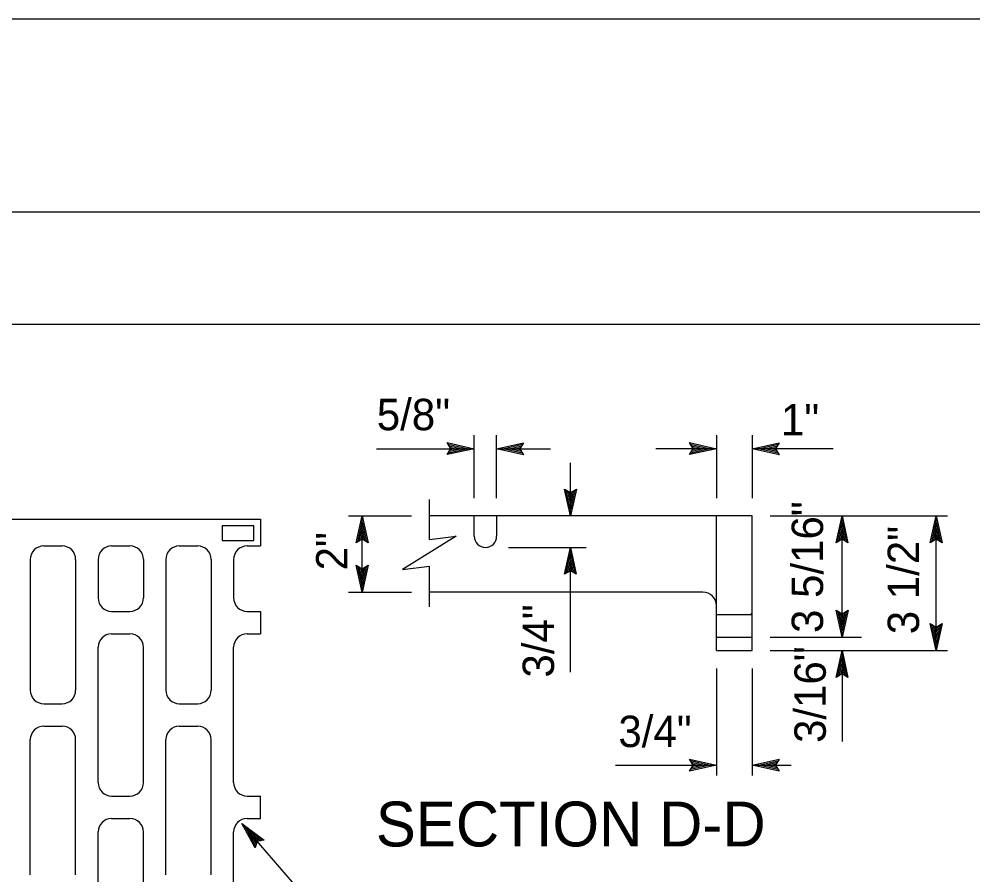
# Model space of a CAD drawing. Extents: x -894 to 866, y -472 to 714.
# Drawn here: x -179.3 to 33.4, y 522.8 to 713.6 of the extents above; entities that cross this region are included whole.
import ezdxf

# ---------------------------------------------------------------- set-up
doc = ezdxf.new("R2010")
doc.units = 0
for name, color, linetype in [('border_PLOTTING-ELEMENTS', 7, 'Continuous'), ('border_rw_22x34_Cut_Lines', 7, 'Continuous'), ('border_SHEET', 7, 'Continuous'), ('df_DETAIL-anno', 7, 'Continuous'), ('str_Misc-Steel-A', 7, 'Continuous')]:
    doc.layers.add(name, color=color, linetype=linetype)

msp = doc.modelspace()

# ---------------------------------------------------------------- linework, layer by layer
at = {"layer": 'border_PLOTTING-ELEMENTS'}
for points in [[(-894.04, -472.44), (865.96, -472.44), (865.96, 713.56), (-894.04, 713.56)], [(-864.04, 670.56), (835.96, 670.56), (835.96, -429.44), (-864.04, -429.44)]]:
    msp.add_lwpolyline(points, close=True, dxfattribs=at)
at = {"layer": 'border_rw_22x34_Cut_Lines'}
msp.add_lwpolyline([(-864.04, 670.56), (835.96, 670.56), (835.96, -429.44), (-864.04, -429.44)], close=True, dxfattribs=at)
at = {"layer": 'border_SHEET'}
msp.add_line((-814.04, 645.56), (810.96, 645.56), dxfattribs=at)
at = {"layer": 'df_DETAIL-anno'}
for p, q in [((-83, 617.8), (-83.8, 619.14)), ((-83.8, 619.14), (-83.8, 619.14)), ((-83.8, 619.14), (-77.8, 617.8)), ((-77.8, 606.8), (-77.8, 620.8)), ((-72.8, 606.8), (-72.8, 620.8)), ((-72.8, 617.8), (-66.8, 619.13)), ((-66.8, 619.13), (-67.6, 617.8)), ((-66.8, 619.13), (-66.8, 619.13)), ((-29, 617.8), (-29.8, 619.14)), ((-29.8, 619.14), (-29.8, 619.14)), ((-29.8, 619.14), (-23.8, 617.8)), ((-23.8, 620.8), (-23.8, 606.8)), ((-15.8, 620.8), (-15.8, 606.8)), ((-15.8, 617.8), (-9.8, 619.13)), ((-9.8, 619.13), (-10.6, 617.8)), ((-9.8, 619.13), (-9.8, 619.13)), ((-99.59, 617.8), (-77.8, 617.8)), ((-77.8, 617.8), (-83.8, 616.47)), ((-83.8, 616.47), (-83, 617.8)), ((-83.58, 618.78), (-79.18, 617.8)), ((-79.19, 617.8), (-83.57, 616.83)), ((-80.56, 617.8), (-83.39, 617.17)), ((-83.35, 618.42), (-80.56, 617.8)), ((-83.17, 618.08), (-81.95, 617.8)), ((-81.95, 617.8), (-83.15, 617.53)), ((-77.8, 617.8), (-77.8, 617.8)), ((-72.8, 617.8), (-60.79, 617.8)), ((-66.8, 616.46), (-72.8, 617.8)), ((-72.8, 617.8), (-72.8, 617.8)), ((-67.02, 616.82), (-71.42, 617.8)), ((-71.41, 617.8), (-67.04, 618.77)), ((-70.04, 617.8), (-67.21, 618.42)), ((-67.25, 617.17), (-70.04, 617.8)), ((-68.66, 617.8), (-67.45, 618.06)), ((-67.43, 617.52), (-68.66, 617.8)), ((-67.6, 617.8), (-66.8, 616.46)), ((-23.8, 617.8), (-37.3, 617.8)), ((-23.8, 617.8), (-29.8, 616.47)), ((-29.8, 616.47), (-29, 617.8)), ((-29.58, 618.78), (-25.18, 617.8)), ((-25.19, 617.8), (-29.57, 616.83)), ((-26.56, 617.8), (-29.39, 617.17)), ((-29.35, 618.42), (-26.56, 617.8)), ((-29.17, 618.08), (-27.95, 617.8)), ((-27.95, 617.8), (-29.15, 617.53)), ((-23.8, 617.8), (-23.8, 617.8)), ((-9.8, 616.46), (-15.8, 617.8)), ((-15.8, 617.8), (-15.8, 617.8)), ((2.26, 617.8), (-15.8, 617.8)), ((-10.02, 616.82), (-14.42, 617.8)), ((-14.41, 617.8), (-10.04, 618.77)), ((-13.04, 617.8), (-10.21, 618.42)), ((-10.25, 617.17), (-13.04, 617.8)), ((-11.66, 617.8), (-10.45, 618.06)), ((-10.43, 617.52), (-11.66, 617.8)), ((-10.6, 617.8), (-9.8, 616.46)), ((-83.8, 616.47), (-83.8, 616.47)), ((-66.8, 616.46), (-66.8, 616.46)), ((-56.37, 602.8), (-56.37, 614.67)), ((-29.8, 616.47), (-29.8, 616.47)), ((-9.8, 616.46), (-9.8, 616.46)), ((-56.37, 602.8), (-57.7, 608.8)), ((-57.7, 608.8), (-57.7, 608.8)), ((-57.7, 608.8), (-56.37, 608)), ((-56.37, 604.19), (-57.34, 608.56)), ((-56.36, 605.56), (-56.99, 608.39)), ((-56.37, 608), (-55.03, 608.8)), ((-55.03, 608.8), (-56.37, 602.8)), ((-55.38, 608.58), (-56.37, 604.18)), ((-55.74, 608.35), (-56.36, 605.56)), ((-55.03, 608.8), (-55.03, 608.8)), ((-56.36, 606.94), (-56.63, 608.15)), ((-56.09, 608.17), (-56.36, 606.94)), ((-105.8, 602.8), (-91.8, 602.8)), ((-104.14, 596.8), (-102.8, 602.8)), ((-102.8, 585.8), (-102.8, 602.8)), ((-102.8, 602.8), (-102.8, 602.8)), ((-102.8, 602.8), (-101.47, 596.8)), ((-56.37, 602.8), (-56.37, 602.8)), ((-11.8, 602.8), (27.71, 602.8)), ((2.86, 596.8), (4.2, 602.8)), ((4.2, 575.8), (4.2, 602.8)), ((4.2, 602.8), (4.2, 602.8)), ((4.2, 602.8), (5.53, 596.8)), ((23.87, 596.8), (25.21, 602.8)), ((23.87, 596.8), (25.21, 602.8)), ((25.21, 572.8), (25.21, 602.8)), ((25.21, 602.8), (25.21, 602.8)), ((25.21, 602.8), (26.54, 596.8)), ((25.21, 602.8), (25.21, 602.8)), ((25.21, 602.8), (26.54, 596.8)), ((-103.78, 597.02), (-102.8, 601.42)), ((-103.43, 597.25), (-102.8, 600.04)), ((-102.8, 601.41), (-101.83, 597.03)), ((-102.8, 600.04), (-102.18, 597.21)), ((3.21, 597.02), (4.2, 601.42)), ((3.57, 597.25), (4.2, 600.04)), ((4.2, 601.41), (5.17, 597.03)), ((4.2, 600.04), (4.82, 597.21)), ((24.23, 597.02), (25.21, 601.42)), ((24.23, 597.02), (25.21, 601.42)), ((24.59, 597.25), (25.21, 600.04)), ((24.59, 597.25), (25.21, 600.04)), ((25.21, 600.04), (25.84, 597.21)), ((25.21, 600.04), (25.84, 597.21)), ((25.22, 601.41), (26.18, 597.03)), ((25.22, 601.41), (26.18, 597.03)), ((-102.8, 597.6), (-104.14, 596.8)), ((-103.08, 597.43), (-102.8, 598.65)), ((-102.8, 598.65), (-102.54, 597.45)), ((-101.47, 596.8), (-102.8, 597.6)), ((4.2, 597.6), (2.86, 596.8)), ((3.92, 597.43), (4.2, 598.65)), ((4.2, 598.65), (4.46, 597.45)), ((5.53, 596.8), (4.2, 597.6)), ((25.21, 597.6), (23.87, 596.8)), ((25.21, 597.6), (23.87, 596.8)), ((24.93, 597.43), (25.21, 598.65)), ((24.93, 597.43), (25.21, 598.65)), ((25.21, 598.65), (25.48, 597.45)), ((25.21, 598.65), (25.48, 597.45)), ((26.54, 596.8), (25.21, 597.6)), ((26.54, 596.8), (25.21, 597.6)), ((-104.14, 596.8), (-104.14, 596.8)), ((-101.47, 596.8), (-101.47, 596.8)), ((-70.17, 595.8), (-52.86, 595.8)), ((-57.71, 589.8), (-56.37, 595.8)), ((-56.37, 595.8), (-56.37, 595.8)), ((-56.37, 595.8), (-55.04, 589.8)), ((-56.37, 568.01), (-56.37, 595.8)), ((2.86, 596.8), (2.86, 596.8)), ((5.53, 596.8), (5.53, 596.8)), ((23.87, 596.8), (23.87, 596.8)), ((23.87, 596.8), (23.87, 596.8)), ((26.54, 596.8), (26.54, 596.8)), ((26.54, 596.8), (26.54, 596.8)), ((-57.35, 590.02), (-56.37, 594.42)), ((-56.36, 594.41), (-55.4, 590.03)), ((-102.8, 585.8), (-104.13, 591.8)), ((-104.13, 591.8), (-104.13, 591.8)), ((-104.13, 591.8), (-102.8, 591)), ((-102.8, 587.19), (-103.77, 591.56)), ((-102.8, 588.56), (-103.42, 591.39)), ((-102.8, 591), (-101.46, 591.8)), ((-101.46, 591.8), (-102.8, 585.8)), ((-101.82, 591.58), (-102.8, 587.18)), ((-102.18, 591.35), (-102.8, 588.56)), ((-101.46, 591.8), (-101.46, 591.8)), ((-56.99, 590.25), (-56.37, 593.04)), ((-56.64, 590.43), (-56.37, 591.65)), ((-56.37, 593.04), (-55.74, 590.21)), ((-56.37, 591.65), (-56.1, 590.45)), ((-102.8, 589.94), (-103.07, 591.15)), ((-102.52, 591.17), (-102.8, 589.94)), ((-56.37, 590.6), (-57.71, 589.8)), ((-57.71, 589.8), (-57.71, 589.8)), ((-55.04, 589.8), (-56.37, 590.6)), ((-55.04, 589.8), (-55.04, 589.8)), ((-105.8, 585.8), (-91.8, 585.8)), ((-102.8, 585.8), (-102.8, 585.8)), ((4.2, 575.8), (2.87, 581.8)), ((2.87, 581.8), (2.87, 581.8)), ((2.87, 581.8), (4.2, 581)), ((4.2, 577.19), (3.23, 581.56)), ((4.2, 578.56), (3.57, 581.39)), ((4.2, 579.94), (3.93, 581.15)), ((4.2, 581), (5.54, 581.8)), ((5.54, 581.8), (4.2, 575.8)), ((5.18, 581.58), (4.2, 577.18)), ((4.82, 581.35), (4.2, 578.56)), ((4.48, 581.17), (4.2, 579.94)), ((5.54, 581.8), (5.54, 581.8)), ((25.21, 572.8), (23.88, 578.8)), ((23.88, 578.8), (23.88, 578.8)), ((23.88, 578.8), (25.21, 578)), ((25.21, 572.8), (23.88, 578.8)), ((23.88, 578.8), (23.88, 578.8)), ((23.88, 578.8), (25.21, 578)), ((25.21, 574.19), (24.24, 578.56)), ((25.21, 574.19), (24.24, 578.56)), ((25.21, 578), (26.55, 578.8)), ((26.55, 578.8), (25.21, 572.8)), ((25.21, 578), (26.55, 578.8)), ((26.55, 578.8), (25.21, 572.8)), ((26.2, 578.58), (25.21, 574.18)), ((26.2, 578.58), (25.21, 574.18)), ((26.55, 578.8), (26.55, 578.8)), ((26.55, 578.8), (26.55, 578.8)), ((25.21, 575.56), (24.59, 578.39)), ((25.21, 575.56), (24.59, 578.39)), ((25.22, 576.94), (24.95, 578.15)), ((25.22, 576.94), (24.95, 578.15)), ((25.84, 578.35), (25.21, 575.56)), ((25.84, 578.35), (25.21, 575.56)), ((25.49, 578.17), (25.22, 576.94)), ((25.49, 578.17), (25.22, 576.94)), ((-11.8, 575.8), (8.52, 575.8)), ((4.2, 575.8), (4.2, 575.8)), ((-11.8, 572.8), (27.71, 572.8)), ((2.86, 566.8), (4.2, 572.8)), ((4.2, 572.8), (4.2, 552.53)), ((4.2, 572.8), (4.2, 572.8)), ((4.2, 572.8), (5.53, 566.8)), ((25.21, 572.8), (25.21, 572.8)), ((25.21, 572.8), (25.21, 572.8)), ((3.21, 567.02), (4.2, 571.42)), ((3.57, 567.25), (4.2, 570.04)), ((4.2, 571.41), (5.17, 567.03)), ((4.2, 570.04), (4.82, 567.21)), ((-23.8, 568.8), (-23.8, 544.96)), ((-15.8, 568.8), (-15.8, 544.96)), ((3.92, 567.43), (4.2, 568.65)), ((4.2, 568.65), (4.46, 567.45)), ((4.2, 567.6), (2.86, 566.8)), ((2.86, 566.8), (2.86, 566.8)), ((5.53, 566.8), (4.2, 567.6)), ((5.53, 566.8), (5.53, 566.8)), ((-46.28, 547.26), (-23.8, 547.26)), ((-29, 547.26), (-29.8, 548.6)), ((-29.8, 548.6), (-29.8, 548.6)), ((-29.8, 548.6), (-23.8, 547.26)), ((-23.8, 547.26), (-29.8, 545.93)), ((-29.8, 545.93), (-29, 547.26)), ((-29.58, 548.25), (-25.18, 547.26)), ((-25.19, 547.26), (-29.57, 546.29)), ((-26.56, 547.27), (-29.39, 546.64)), ((-29.35, 547.89), (-26.56, 547.27)), ((-29.17, 547.54), (-27.95, 547.27)), ((-27.95, 547.27), (-29.15, 547)), ((-23.8, 547.26), (-23.8, 547.26)), ((-15.8, 547.26), (-9.8, 548.59)), ((-9.8, 545.92), (-15.8, 547.26)), ((-15.8, 547.26), (-15.8, 547.26)), ((-15.8, 547.26), (-7.17, 547.26)), ((-10.02, 546.28), (-14.42, 547.26)), ((-14.41, 547.27), (-10.04, 548.24)), ((-13.04, 547.26), (-10.21, 547.89)), ((-10.25, 546.64), (-13.04, 547.26)), ((-11.66, 547.26), (-10.45, 547.53)), ((-10.43, 546.99), (-11.66, 547.26)), ((-9.8, 548.59), (-10.6, 547.26)), ((-10.6, 547.26), (-9.8, 545.92)), ((-9.8, 548.59), (-9.8, 548.59)), ((-29.8, 545.93), (-29.8, 545.93)), ((-9.8, 545.92), (-9.8, 545.92)), ((-108.56, 509.99), (-129.59, 534.21)), ((-126.67, 528.8), (-129.59, 534.21)), ((-129.59, 534.21), (-129.59, 534.21)), ((-129.59, 534.21), (-124.65, 530.55)), ((-126.54, 529.2), (-128.68, 533.17)), ((-128.67, 533.16), (-125.07, 530.49)), ((-126.42, 529.61), (-127.78, 532.12)), ((-127.78, 532.12), (-125.45, 530.4)), ((-126.27, 529.97), (-126.87, 531.08)), ((-126.87, 531.08), (-125.88, 530.34)), ((-126.18, 530.28), (-126.67, 528.8)), ((-124.65, 530.55), (-126.18, 530.28)), ((-124.65, 530.55), (-124.65, 530.55)), ((-126.67, 528.8), (-126.67, 528.8))]:
    msp.add_line(p, q, dxfattribs=at)
at = {"layer": 'str_Misc-Steel-A'}
for p, q in [((-87.8, 597.58), (-87.8, 606.48)), ((-277.44, 602.11), (-125.44, 602.11)), ((-125.44, 602.11), (-125.44, 596.11)), ((-15.8, 602.8), (-87.8, 602.8)), ((-77.8, 598.3), (-77.8, 602.8)), ((-72.8, 602.8), (-72.8, 598.3)), ((-23.8, 572.8), (-23.8, 602.8)), ((-15.8, 572.8), (-15.8, 602.8)), ((-173.77, 596.11), (-169.66, 596.11)), ((-158.66, 596.11), (-154.55, 596.11)), ((-143.55, 596.11), (-139.44, 596.11)), ((-128.44, 596.11), (-125.44, 596.11)), ((-176.77, 593.11), (-176.77, 563.95)), ((-166.66, 593.11), (-166.66, 563.95)), ((-161.66, 593.11), (-161.66, 584.53)), ((-151.55, 593.11), (-151.55, 584.53)), ((-146.55, 593.11), (-146.55, 563.95)), ((-136.44, 593.11), (-136.44, 563.95)), ((-131.44, 593.11), (-131.44, 584.53)), ((-87.8, 582.51), (-87.8, 591.58)), ((-26.8, 585.8), (-87.8, 585.8)), ((-158.66, 581.53), (-154.55, 581.53)), ((-128.44, 581.53), (-125.44, 581.53)), ((-125.44, 581.53), (-125.44, 576.53)), ((-23.8, 580.8), (-15.8, 580.8)), ((-158.66, 576.53), (-154.55, 576.53)), ((-128.44, 576.53), (-125.44, 576.53)), ((-23.8, 575.8), (-15.8, 575.8)), ((-161.66, 543.36), (-161.66, 573.53)), ((-151.55, 543.36), (-151.55, 573.53)), ((-131.44, 543.36), (-131.44, 573.53)), ((-23.8, 572.8), (-15.8, 572.8)), ((-173.77, 560.95), (-169.66, 560.95)), ((-143.55, 560.95), (-139.44, 560.95)), ((-173.77, 555.95), (-169.66, 555.95)), ((-143.55, 555.95), (-139.44, 555.95)), ((-176.77, 522.78), (-176.77, 552.95)), ((-166.66, 522.78), (-166.66, 552.95)), ((-146.55, 522.78), (-146.55, 552.95)), ((-136.44, 522.78), (-136.44, 552.95)), ((-158.66, 540.36), (-154.55, 540.36)), ((-128.44, 540.36), (-125.44, 540.36)), ((-125.44, 535.36), (-125.44, 540.36)), ((-158.66, 535.36), (-154.55, 535.36)), ((-128.44, 535.36), (-125.44, 535.36)), ((-161.66, 502.2), (-161.66, 532.36)), ((-151.55, 502.2), (-151.55, 532.36)), ((-131.44, 502.2), (-131.44, 532.36))]:
    msp.add_line(p, q, dxfattribs=at)
msp.add_lwpolyline([(-134, 597.3), (-126.9, 597.3), (-126.9, 600.62), (-134, 600.62)], close=True, dxfattribs=at)
for points in [[(-87.8, 597.58), (-81.8, 598.33), (-93.8, 590.83), (-87.8, 591.58)], [(-16.18, 580.8), (-15.8, 581.18)]]:
    msp.add_lwpolyline(points, dxfattribs=at)
for centre, radius, start, end in [((-75.3, 598.3), 2.5, 180, 0), ((-173.77, 593.11), 3, 90, 180), ((-169.66, 593.11), 3, 0, 90), ((-158.66, 593.11), 3, 90, 180), ((-154.55, 593.11), 3, 0, 90), ((-143.55, 593.11), 3, 90, 180), ((-139.44, 593.11), 3, 0, 90), ((-128.44, 593.11), 3, 90, 180), ((-26.8, 582.8), 3, 0, 90), ((-158.66, 584.53), 3, 180, 270), ((-154.55, 584.53), 3, 270, 0), ((-128.44, 584.53), 3, 180, 270), ((-158.66, 573.53), 3, 90, 180), ((-154.55, 573.53), 3, 0, 90), ((-128.44, 573.53), 3, 90, 180), ((-173.77, 563.95), 3, 180, 270), ((-169.66, 563.95), 3, 270, 0), ((-143.55, 563.95), 3, 180, 270), ((-139.44, 563.95), 3, 270, 0), ((-173.77, 552.95), 3, 90, 180), ((-169.66, 552.95), 3, 0, 90), ((-143.55, 552.95), 3, 90, 180), ((-139.44, 552.95), 3, 0, 90), ((-158.66, 543.36), 3, 180, 270), ((-158.66, 543.36), 3, 180, 270), ((-158.66, 543.36), 3, 180, 270), ((-154.55, 543.36), 3, 270, 0), ((-154.55, 543.36), 3, 270, 0), ((-154.55, 543.36), 3, 270, 0), ((-128.44, 543.36), 3, 180, 270), ((-128.44, 543.36), 3, 180, 270), ((-128.44, 543.36), 3, 180, 270), ((-158.66, 532.36), 3, 90, 180), ((-154.55, 532.36), 3, 0, 90), ((-128.44, 532.36), 3, 90, 180)]:
    msp.add_arc(centre, radius, start, end, dxfattribs=at)

# ---------------------------------------------------------------- texts
at = {"layer": 'df_DETAIL-anno'}
for s, height, p in [('5/8"', 7, (-99.52, 621.91)), ('1"', 7, (-9.42, 620.75)), ('3/4"', 7, (-45.66, 551.28)), ('SECTION D-D', 10, (-99.74, 529.13))]:
    msp.add_text(s, height=height, dxfattribs=at).set_placement(p)
for s, p in [('3 5/16"', (-0.03, 576.72)), ('3 1/2"', (21.37, 576.43)), ('2"', (-106.07, 590.67)), ('3/4"', (-60.01, 566.77)), ('3/16"', (0.58, 552.2))]:
    msp.add_text(s, height=7, rotation=90, dxfattribs=at).set_placement(p)

doc.saveas('drawing.dxf')
